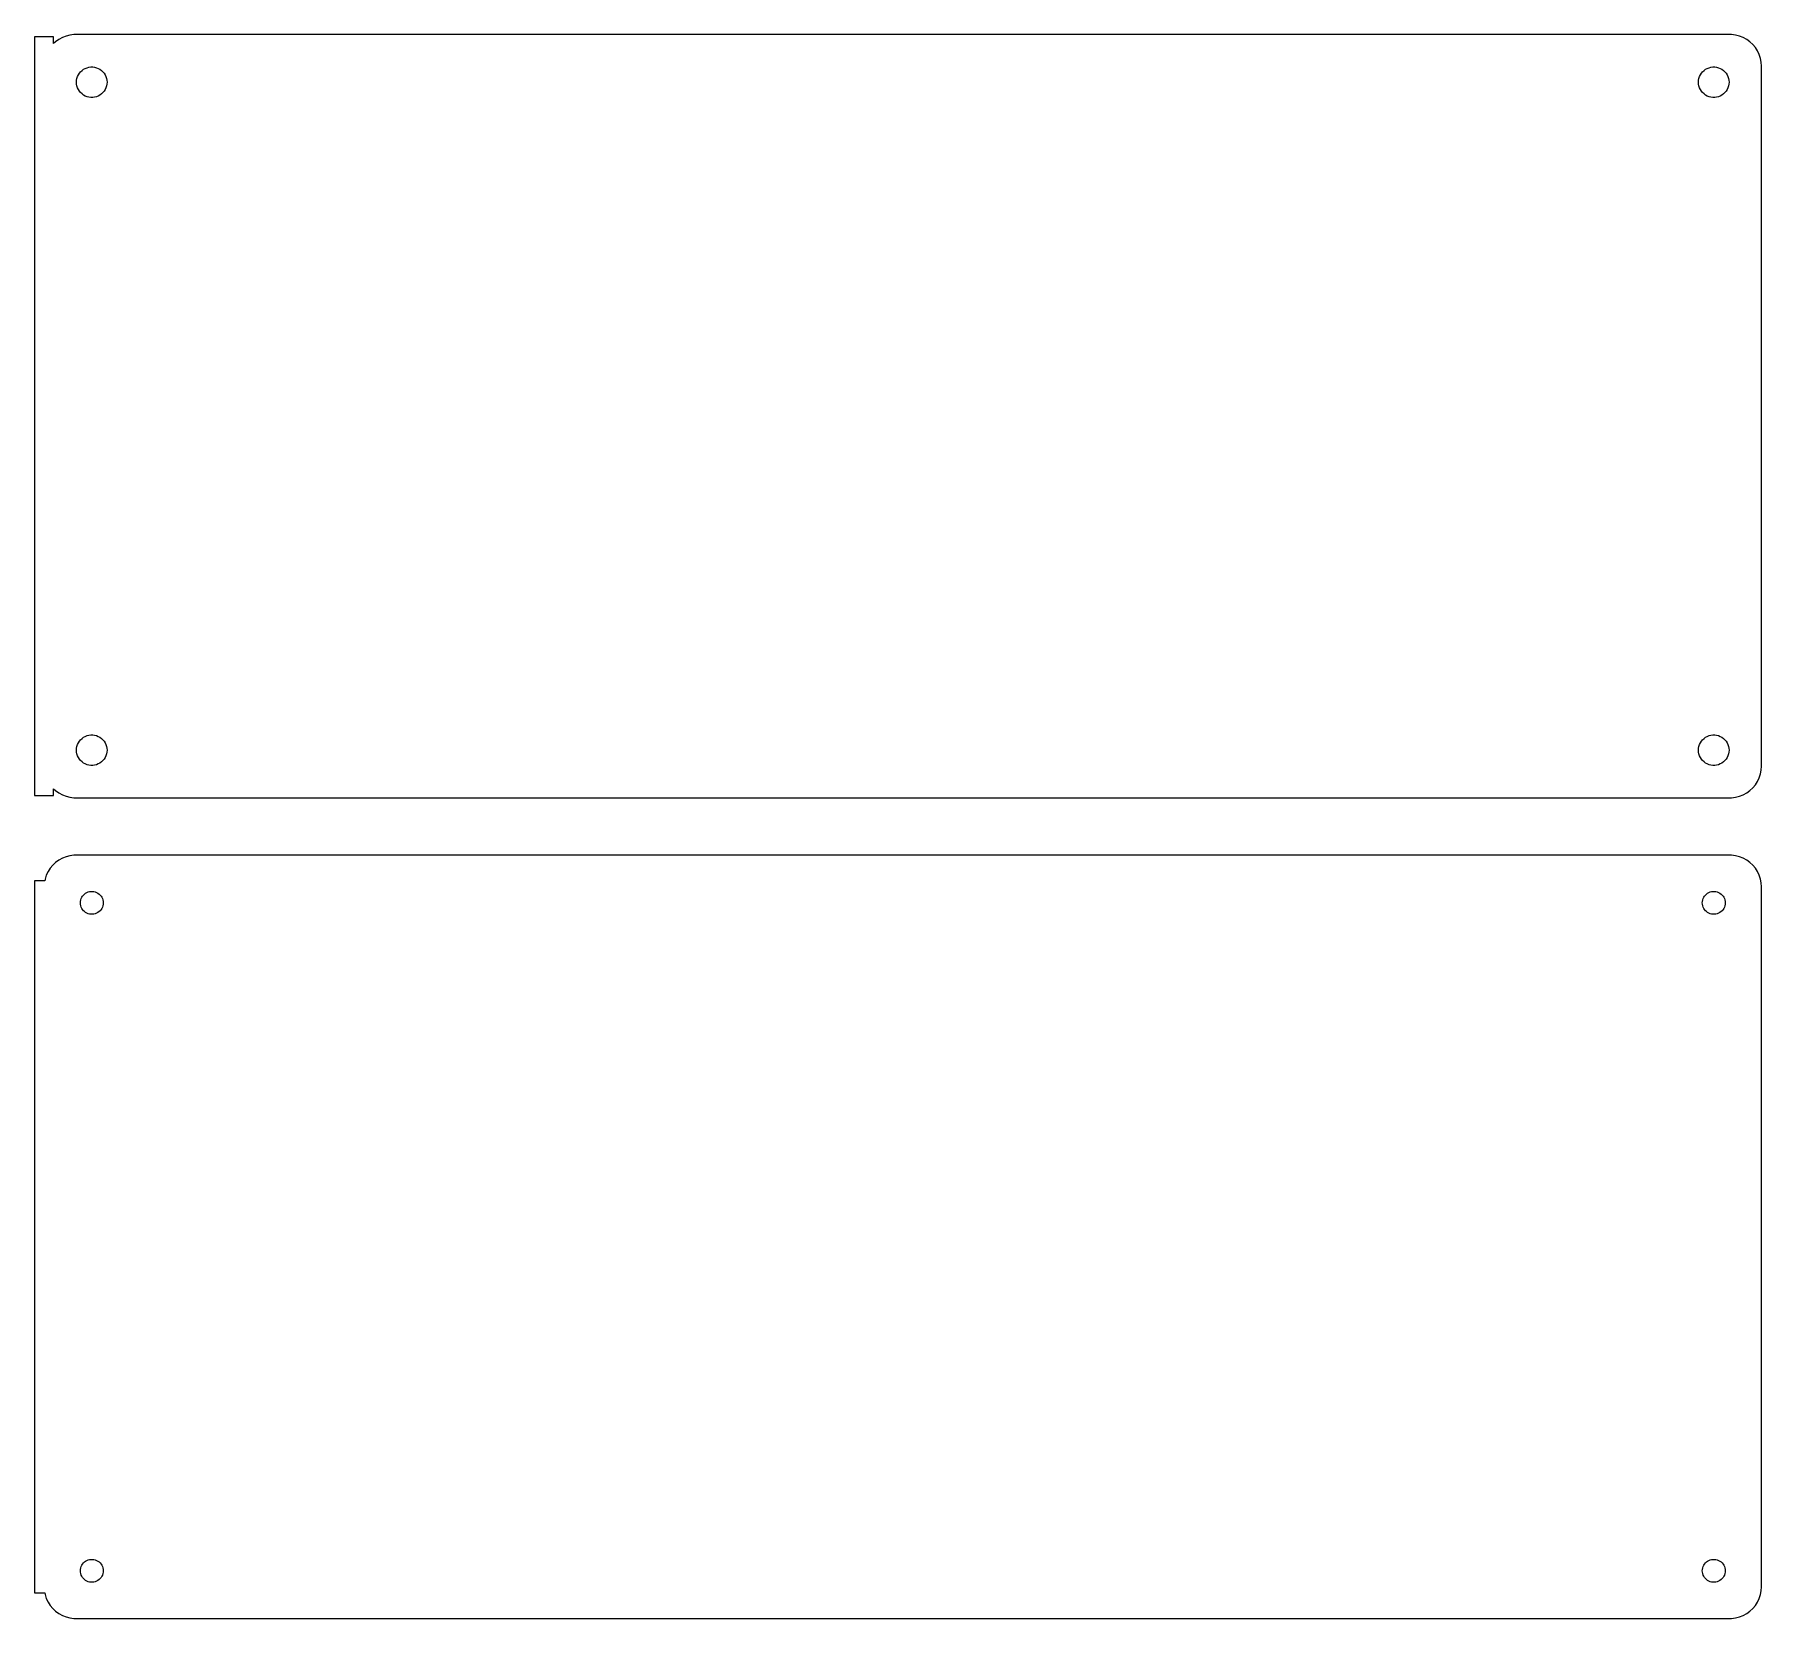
# Model space of a CAD drawing. Header units: metres. Extents: x -136 to 135, y 69 to 318.
import ezdxf

# ---------------------------------------------------------------- set-up
doc = ezdxf.new("R2010")
doc.units = ezdxf.units.M

msp = doc.modelspace()

# ---------------------------------------------------------------- linework, layer by layer
for p, q in [((-131.545, 317.755), (-132.129, 317.524)), ((-130.937, 317.911), (-131.545, 317.755)), ((-130.314, 317.99), (-130.937, 317.911)), ((130.314, 317.99), (-130.314, 317.99)), ((130.937, 317.911), (130.314, 317.99)), ((131.545, 317.755), (130.937, 317.911)), ((132.129, 317.524), (131.545, 317.755)), ((-133.5, 317.615), (-136.5, 317.615)), ((-136.5, 317.615), (-136.5, 198.385)), ((-133.5, 316.559), (-133.5, 317.615)), ((-133.187, 316.853), (-133.5, 316.559)), ((-132.679, 317.222), (-133.187, 316.853)), ((-132.129, 317.524), (-132.679, 317.222)), ((132.679, 317.222), (132.129, 317.524)), ((133.187, 316.853), (132.679, 317.222)), ((133.645, 316.423), (133.187, 316.853)), ((134.045, 315.939), (133.645, 316.423)), ((134.382, 315.409), (134.045, 315.939)), ((134.649, 314.841), (134.382, 315.409)), ((-129.25, 312.143), (-129.03, 312.349)), ((-129.03, 312.349), (-128.786, 312.526)), ((-128.786, 312.526), (-128.522, 312.672)), ((-128.522, 312.672), (-128.242, 312.783)), ((-128.242, 312.783), (-127.95, 312.857)), ((-127.95, 312.857), (-127.651, 312.895)), ((-127.651, 312.895), (-127.349, 312.895)), ((-127.349, 312.895), (-127.05, 312.857)), ((-127.05, 312.857), (-126.758, 312.783)), ((-126.758, 312.783), (-126.478, 312.672)), ((-126.478, 312.672), (-126.214, 312.526)), ((-126.214, 312.526), (-125.97, 312.349)), ((-125.97, 312.349), (-125.75, 312.143)), ((125.75, 312.143), (125.97, 312.349)), ((125.97, 312.349), (126.214, 312.526)), ((126.214, 312.526), (126.478, 312.672)), ((126.478, 312.672), (126.758, 312.783)), ((126.758, 312.783), (127.05, 312.857)), ((127.05, 312.857), (127.349, 312.895)), ((127.349, 312.895), (127.651, 312.895)), ((127.651, 312.895), (127.95, 312.857)), ((127.95, 312.857), (128.242, 312.783)), ((128.242, 312.783), (128.522, 312.672)), ((128.522, 312.672), (128.786, 312.526)), ((128.786, 312.526), (129.03, 312.349)), ((129.03, 312.349), (129.25, 312.143)), ((134.843, 314.243), (134.649, 314.841)), ((134.961, 313.627), (134.843, 314.243)), ((135, 313), (134.961, 313.627)), ((135, 203), (135, 313)), ((-129.9, 310.5), (-129.881, 310.801)), ((-129.881, 310.199), (-129.9, 310.5)), ((-129.881, 310.801), (-129.825, 311.097)), ((-129.825, 309.903), (-129.881, 310.199)), ((-129.825, 311.097), (-129.731, 311.383)), ((-129.731, 309.617), (-129.825, 309.903)), ((-129.731, 311.383), (-129.603, 311.656)), ((-129.603, 309.344), (-129.731, 309.617)), ((-129.603, 311.656), (-129.442, 311.911)), ((-129.442, 311.911), (-129.25, 312.143)), ((-125.75, 312.143), (-125.558, 311.911)), ((-125.558, 311.911), (-125.397, 311.656)), ((-125.397, 311.656), (-125.269, 311.383)), ((-125.269, 309.617), (-125.397, 309.344)), ((-125.269, 311.383), (-125.175, 311.097)), ((-125.175, 309.903), (-125.269, 309.617)), ((-125.175, 311.097), (-125.119, 310.801)), ((-125.119, 310.199), (-125.175, 309.903)), ((-125.119, 310.801), (-125.1, 310.5)), ((-125.1, 310.5), (-125.119, 310.199)), ((125.1, 310.5), (125.119, 310.801)), ((125.119, 310.199), (125.1, 310.5)), ((125.119, 310.801), (125.175, 311.097)), ((125.175, 309.903), (125.119, 310.199)), ((125.175, 311.097), (125.269, 311.383)), ((125.269, 309.617), (125.175, 309.903)), ((125.269, 311.383), (125.397, 311.656)), ((125.397, 309.344), (125.269, 309.617)), ((125.397, 311.656), (125.558, 311.911)), ((125.558, 311.911), (125.75, 312.143)), ((129.25, 312.143), (129.442, 311.911)), ((129.442, 311.911), (129.603, 311.656)), ((129.603, 311.656), (129.731, 311.383)), ((129.731, 309.617), (129.603, 309.344)), ((129.731, 311.383), (129.825, 311.097)), ((129.825, 309.903), (129.731, 309.617)), ((129.825, 311.097), (129.881, 310.801)), ((129.881, 310.199), (129.825, 309.903)), ((129.881, 310.801), (129.9, 310.5)), ((129.9, 310.5), (129.881, 310.199)), ((-129.442, 309.089), (-129.603, 309.344)), ((-129.25, 308.857), (-129.442, 309.089)), ((-129.03, 308.651), (-129.25, 308.857)), ((-128.786, 308.474), (-129.03, 308.651)), ((-128.522, 308.328), (-128.786, 308.474)), ((-128.242, 308.217), (-128.522, 308.328)), ((-127.95, 308.143), (-128.242, 308.217)), ((-127.651, 308.105), (-127.95, 308.143)), ((-127.349, 308.105), (-127.651, 308.105)), ((-127.05, 308.143), (-127.349, 308.105)), ((-126.758, 308.217), (-127.05, 308.143)), ((-126.478, 308.328), (-126.758, 308.217)), ((-126.214, 308.474), (-126.478, 308.328)), ((-125.97, 308.651), (-126.214, 308.474)), ((-125.75, 308.857), (-125.97, 308.651)), ((-125.558, 309.089), (-125.75, 308.857)), ((-125.397, 309.344), (-125.558, 309.089)), ((125.558, 309.089), (125.397, 309.344)), ((125.75, 308.857), (125.558, 309.089)), ((125.97, 308.651), (125.75, 308.857)), ((126.214, 308.474), (125.97, 308.651)), ((126.478, 308.328), (126.214, 308.474)), ((126.758, 308.217), (126.478, 308.328)), ((127.05, 308.143), (126.758, 308.217)), ((127.349, 308.105), (127.05, 308.143)), ((127.651, 308.105), (127.349, 308.105)), ((127.95, 308.143), (127.651, 308.105)), ((128.242, 308.217), (127.95, 308.143)), ((128.522, 308.328), (128.242, 308.217)), ((128.786, 308.474), (128.522, 308.328)), ((129.03, 308.651), (128.786, 308.474)), ((129.25, 308.857), (129.03, 308.651)), ((129.442, 309.089), (129.25, 308.857)), ((129.603, 309.344), (129.442, 309.089)), ((-129.825, 206.097), (-129.731, 206.383)), ((-129.731, 206.383), (-129.603, 206.656)), ((-129.603, 206.656), (-129.442, 206.911)), ((-129.442, 206.911), (-129.25, 207.143)), ((-129.25, 207.143), (-129.03, 207.349)), ((-129.03, 207.349), (-128.786, 207.526)), ((-128.786, 207.526), (-128.522, 207.672)), ((-128.522, 207.672), (-128.242, 207.783)), ((-128.242, 207.783), (-127.95, 207.857)), ((-127.95, 207.857), (-127.651, 207.895)), ((-127.651, 207.895), (-127.349, 207.895)), ((-127.349, 207.895), (-127.05, 207.857)), ((-127.05, 207.857), (-126.758, 207.783)), ((-126.758, 207.783), (-126.478, 207.672)), ((-126.478, 207.672), (-126.214, 207.526)), ((-126.214, 207.526), (-125.97, 207.349)), ((-125.97, 207.349), (-125.75, 207.143)), ((-125.75, 207.143), (-125.558, 206.911)), ((-125.558, 206.911), (-125.397, 206.656)), ((-125.397, 206.656), (-125.269, 206.383)), ((-125.269, 206.383), (-125.175, 206.097)), ((125.175, 206.097), (125.269, 206.383)), ((125.269, 206.383), (125.397, 206.656)), ((125.397, 206.656), (125.558, 206.911)), ((125.558, 206.911), (125.75, 207.143)), ((125.75, 207.143), (125.97, 207.349)), ((125.97, 207.349), (126.214, 207.526)), ((126.214, 207.526), (126.478, 207.672)), ((126.478, 207.672), (126.758, 207.783)), ((126.758, 207.783), (127.05, 207.857)), ((127.05, 207.857), (127.349, 207.895)), ((127.349, 207.895), (127.651, 207.895)), ((127.651, 207.895), (127.95, 207.857)), ((127.95, 207.857), (128.242, 207.783)), ((128.242, 207.783), (128.522, 207.672)), ((128.522, 207.672), (128.786, 207.526)), ((128.786, 207.526), (129.03, 207.349)), ((129.03, 207.349), (129.25, 207.143)), ((129.25, 207.143), (129.442, 206.911)), ((129.442, 206.911), (129.603, 206.656)), ((129.603, 206.656), (129.731, 206.383)), ((129.731, 206.383), (129.825, 206.097)), ((-129.9, 205.5), (-129.881, 205.801)), ((-129.881, 205.199), (-129.9, 205.5)), ((-129.881, 205.801), (-129.825, 206.097)), ((-129.825, 204.903), (-129.881, 205.199)), ((-129.731, 204.617), (-129.825, 204.903)), ((-129.603, 204.344), (-129.731, 204.617)), ((-129.442, 204.089), (-129.603, 204.344)), ((-129.25, 203.857), (-129.442, 204.089)), ((-129.03, 203.651), (-129.25, 203.857)), ((-128.786, 203.474), (-129.03, 203.651)), ((-125.97, 203.651), (-126.214, 203.474)), ((-125.75, 203.857), (-125.97, 203.651)), ((-125.558, 204.089), (-125.75, 203.857)), ((-125.397, 204.344), (-125.558, 204.089)), ((-125.269, 204.617), (-125.397, 204.344)), ((-125.175, 204.903), (-125.269, 204.617)), ((-125.175, 206.097), (-125.119, 205.801)), ((-125.119, 205.199), (-125.175, 204.903)), ((-125.119, 205.801), (-125.1, 205.5)), ((-125.1, 205.5), (-125.119, 205.199)), ((125.1, 205.5), (125.119, 205.801)), ((125.119, 205.199), (125.1, 205.5)), ((125.119, 205.801), (125.175, 206.097)), ((125.175, 204.903), (125.119, 205.199)), ((125.269, 204.617), (125.175, 204.903)), ((125.397, 204.344), (125.269, 204.617)), ((125.558, 204.089), (125.397, 204.344)), ((125.75, 203.857), (125.558, 204.089)), ((125.97, 203.651), (125.75, 203.857)), ((126.214, 203.474), (125.97, 203.651)), ((129.03, 203.651), (128.786, 203.474)), ((129.25, 203.857), (129.03, 203.651)), ((129.442, 204.089), (129.25, 203.857)), ((129.603, 204.344), (129.442, 204.089)), ((129.731, 204.617), (129.603, 204.344)), ((129.825, 204.903), (129.731, 204.617)), ((129.825, 206.097), (129.881, 205.801)), ((129.881, 205.199), (129.825, 204.903)), ((129.881, 205.801), (129.9, 205.5)), ((129.9, 205.5), (129.881, 205.199)), ((-128.522, 203.328), (-128.786, 203.474)), ((-128.242, 203.217), (-128.522, 203.328)), ((-127.95, 203.143), (-128.242, 203.217)), ((-127.651, 203.105), (-127.95, 203.143)), ((-127.349, 203.105), (-127.651, 203.105)), ((-127.05, 203.143), (-127.349, 203.105)), ((-126.758, 203.217), (-127.05, 203.143)), ((-126.478, 203.328), (-126.758, 203.217)), ((-126.214, 203.474), (-126.478, 203.328)), ((126.478, 203.328), (126.214, 203.474)), ((126.758, 203.217), (126.478, 203.328)), ((127.05, 203.143), (126.758, 203.217)), ((127.349, 203.105), (127.05, 203.143)), ((127.651, 203.105), (127.349, 203.105)), ((127.95, 203.143), (127.651, 203.105)), ((128.242, 203.217), (127.95, 203.143)), ((128.522, 203.328), (128.242, 203.217)), ((128.786, 203.474), (128.522, 203.328)), ((134.382, 200.591), (134.649, 201.159)), ((134.649, 201.159), (134.843, 201.757)), ((134.843, 201.757), (134.961, 202.373)), ((134.961, 202.373), (135, 203)), ((-136.5, 198.385), (-133.5, 198.385)), ((-133.5, 198.385), (-133.5, 199.441)), ((-133.5, 199.441), (-133.187, 199.147)), ((-133.187, 199.147), (-132.679, 198.778)), ((-132.679, 198.778), (-132.129, 198.476)), ((-132.129, 198.476), (-131.545, 198.245)), ((-131.545, 198.245), (-130.937, 198.089)), ((130.937, 198.089), (131.545, 198.245)), ((131.545, 198.245), (132.129, 198.476)), ((132.129, 198.476), (132.679, 198.778)), ((132.679, 198.778), (133.187, 199.147)), ((133.187, 199.147), (133.645, 199.577)), ((133.645, 199.577), (134.045, 200.061)), ((134.045, 200.061), (134.382, 200.591)), ((-130.937, 198.089), (-130.314, 198.01)), ((-130.314, 198.01), (130.314, 198.01)), ((130.314, 198.01), (130.937, 198.089)), ((-133.645, 187.423), (-134.045, 186.939)), ((-133.187, 187.853), (-133.645, 187.423)), ((-132.679, 188.222), (-133.187, 187.853)), ((-132.129, 188.524), (-132.679, 188.222)), ((-131.545, 188.755), (-132.129, 188.524)), ((-130.937, 188.911), (-131.545, 188.755)), ((-130.314, 188.99), (-130.937, 188.911)), ((130.314, 188.99), (-130.314, 188.99)), ((130.937, 188.911), (130.314, 188.99)), ((131.545, 188.755), (130.937, 188.911)), ((132.129, 188.524), (131.545, 188.755)), ((132.679, 188.222), (132.129, 188.524)), ((133.187, 187.853), (132.679, 188.222)), ((133.645, 187.423), (133.187, 187.853)), ((134.045, 186.939), (133.645, 187.423)), ((-134.9, 184.944), (-136.5, 184.944)), ((-136.5, 184.944), (-136.5, 73.0558)), ((-134.843, 185.243), (-134.9, 184.944)), ((-134.649, 185.841), (-134.843, 185.243)), ((-134.382, 186.409), (-134.649, 185.841)), ((-134.045, 186.939), (-134.382, 186.409)), ((134.382, 186.409), (134.045, 186.939)), ((134.649, 185.841), (134.382, 186.409)), ((134.843, 185.243), (134.649, 185.841)), ((134.961, 184.627), (134.843, 185.243)), ((135, 184), (134.961, 184.627)), ((-129.286, 181.726), (-129.243, 181.948)), ((-129.243, 181.948), (-129.174, 182.163)), ((-129.174, 182.163), (-129.077, 182.367)), ((-129.077, 182.367), (-128.956, 182.558)), ((-128.956, 182.558), (-128.812, 182.732)), ((-128.812, 182.732), (-128.647, 182.887)), ((-128.647, 182.887), (-128.464, 183.02)), ((-128.464, 183.02), (-128.266, 183.129)), ((-128.266, 183.129), (-128.056, 183.212)), ((-128.056, 183.212), (-127.837, 183.268)), ((-127.837, 183.268), (-127.613, 183.296)), ((-127.613, 183.296), (-127.387, 183.296)), ((-127.387, 183.296), (-127.163, 183.268)), ((-127.163, 183.268), (-126.944, 183.212)), ((-126.944, 183.212), (-126.734, 183.129)), ((-126.734, 183.129), (-126.536, 183.02)), ((-126.536, 183.02), (-126.353, 182.887)), ((-126.353, 182.887), (-126.188, 182.732)), ((-126.188, 182.732), (-126.044, 182.558)), ((-126.044, 182.558), (-125.923, 182.367)), ((-125.923, 182.367), (-125.826, 182.163)), ((-125.826, 182.163), (-125.757, 181.948)), ((-125.757, 181.948), (-125.714, 181.726)), ((125.714, 181.726), (125.757, 181.948)), ((125.757, 181.948), (125.826, 182.163)), ((125.826, 182.163), (125.923, 182.367)), ((125.923, 182.367), (126.044, 182.558)), ((126.044, 182.558), (126.188, 182.732)), ((126.188, 182.732), (126.353, 182.887)), ((126.353, 182.887), (126.536, 183.02)), ((126.536, 183.02), (126.734, 183.129)), ((126.734, 183.129), (126.944, 183.212)), ((126.944, 183.212), (127.163, 183.268)), ((127.163, 183.268), (127.387, 183.296)), ((127.387, 183.296), (127.613, 183.296)), ((127.613, 183.296), (127.837, 183.268)), ((127.837, 183.268), (128.056, 183.212)), ((128.056, 183.212), (128.266, 183.129)), ((128.266, 183.129), (128.464, 183.02)), ((128.464, 183.02), (128.647, 182.887)), ((128.647, 182.887), (128.812, 182.732)), ((128.812, 182.732), (128.956, 182.558)), ((128.956, 182.558), (129.077, 182.367)), ((129.077, 182.367), (129.174, 182.163)), ((129.174, 182.163), (129.243, 181.948)), ((129.243, 181.948), (129.286, 181.726)), ((135, 74), (135, 184)), ((-129.3, 181.5), (-129.286, 181.726)), ((-129.286, 181.274), (-129.3, 181.5)), ((-129.243, 181.052), (-129.286, 181.274)), ((-129.174, 180.837), (-129.243, 181.052)), ((-129.077, 180.633), (-129.174, 180.837)), ((-128.956, 180.442), (-129.077, 180.633)), ((-128.812, 180.268), (-128.956, 180.442)), ((-128.647, 180.113), (-128.812, 180.268)), ((-128.464, 179.98), (-128.647, 180.113)), ((-128.266, 179.871), (-128.464, 179.98)), ((-128.056, 179.788), (-128.266, 179.871)), ((-127.837, 179.732), (-128.056, 179.788)), ((-127.613, 179.704), (-127.837, 179.732)), ((-127.387, 179.704), (-127.613, 179.704)), ((-127.163, 179.732), (-127.387, 179.704)), ((-126.944, 179.788), (-127.163, 179.732)), ((-126.734, 179.871), (-126.944, 179.788)), ((-126.536, 179.98), (-126.734, 179.871)), ((-126.353, 180.113), (-126.536, 179.98)), ((-126.188, 180.268), (-126.353, 180.113)), ((-126.044, 180.442), (-126.188, 180.268)), ((-125.923, 180.633), (-126.044, 180.442)), ((-125.826, 180.837), (-125.923, 180.633)), ((-125.757, 181.052), (-125.826, 180.837)), ((-125.714, 181.274), (-125.757, 181.052)), ((-125.714, 181.726), (-125.7, 181.5)), ((-125.7, 181.5), (-125.714, 181.274)), ((125.7, 181.5), (125.714, 181.726)), ((125.714, 181.274), (125.7, 181.5)), ((125.757, 181.052), (125.714, 181.274)), ((125.826, 180.837), (125.757, 181.052)), ((125.923, 180.633), (125.826, 180.837)), ((126.044, 180.442), (125.923, 180.633)), ((126.188, 180.268), (126.044, 180.442)), ((126.353, 180.113), (126.188, 180.268)), ((126.536, 179.98), (126.353, 180.113)), ((126.734, 179.871), (126.536, 179.98)), ((126.944, 179.788), (126.734, 179.871)), ((127.163, 179.732), (126.944, 179.788)), ((127.387, 179.704), (127.163, 179.732)), ((127.613, 179.704), (127.387, 179.704)), ((127.837, 179.732), (127.613, 179.704)), ((128.056, 179.788), (127.837, 179.732)), ((128.266, 179.871), (128.056, 179.788)), ((128.464, 179.98), (128.266, 179.871)), ((128.647, 180.113), (128.464, 179.98)), ((128.812, 180.268), (128.647, 180.113)), ((128.956, 180.442), (128.812, 180.268)), ((129.077, 180.633), (128.956, 180.442)), ((129.174, 180.837), (129.077, 180.633)), ((129.243, 181.052), (129.174, 180.837)), ((129.286, 181.274), (129.243, 181.052)), ((129.286, 181.726), (129.3, 181.5)), ((129.3, 181.5), (129.286, 181.274)), ((-129.3, 76.5), (-129.286, 76.7256)), ((-129.286, 76.2744), (-129.3, 76.5)), ((-129.286, 76.7256), (-129.243, 76.9476)), ((-129.243, 76.0524), (-129.286, 76.2744)), ((-129.243, 76.9476), (-129.174, 77.1626)), ((-129.174, 75.8374), (-129.243, 76.0524)), ((-129.174, 77.1626), (-129.077, 77.3672)), ((-129.077, 77.3672), (-128.956, 77.558)), ((-128.956, 77.558), (-128.812, 77.7322)), ((-128.812, 77.7322), (-128.647, 77.8869)), ((-128.647, 77.8869), (-128.464, 78.0198)), ((-128.464, 78.0198), (-128.266, 78.1287)), ((-128.266, 78.1287), (-128.056, 78.2119)), ((-128.056, 78.2119), (-127.837, 78.2681)), ((-127.837, 78.2681), (-127.613, 78.2964)), ((-127.613, 78.2964), (-127.387, 78.2964)), ((-127.387, 78.2964), (-127.163, 78.2681)), ((-127.163, 78.2681), (-126.944, 78.2119)), ((-126.944, 78.2119), (-126.734, 78.1287)), ((-126.734, 78.1287), (-126.536, 78.0198)), ((-126.536, 78.0198), (-126.353, 77.8869)), ((-126.353, 77.8869), (-126.188, 77.7322)), ((-126.188, 77.7322), (-126.044, 77.558)), ((-126.044, 77.558), (-125.923, 77.3672)), ((-125.923, 77.3672), (-125.826, 77.1626)), ((-125.826, 77.1626), (-125.757, 76.9476)), ((-125.757, 76.0524), (-125.826, 75.8374)), ((-125.757, 76.9476), (-125.714, 76.7256)), ((-125.714, 76.2744), (-125.757, 76.0524)), ((-125.714, 76.7256), (-125.7, 76.5)), ((-125.7, 76.5), (-125.714, 76.2744)), ((125.7, 76.5), (125.714, 76.7256)), ((125.714, 76.2744), (125.7, 76.5)), ((125.714, 76.7256), (125.757, 76.9476)), ((125.757, 76.0524), (125.714, 76.2744)), ((125.757, 76.9476), (125.826, 77.1626)), ((125.826, 75.8374), (125.757, 76.0524)), ((125.826, 77.1626), (125.923, 77.3672)), ((125.923, 77.3672), (126.044, 77.558)), ((126.044, 77.558), (126.188, 77.7322)), ((126.188, 77.7322), (126.353, 77.8869)), ((126.353, 77.8869), (126.536, 78.0198)), ((126.536, 78.0198), (126.734, 78.1287)), ((126.734, 78.1287), (126.944, 78.2119)), ((126.944, 78.2119), (127.163, 78.2681)), ((127.163, 78.2681), (127.387, 78.2964)), ((127.387, 78.2964), (127.613, 78.2964)), ((127.613, 78.2964), (127.837, 78.2681)), ((127.837, 78.2681), (128.056, 78.2119)), ((128.056, 78.2119), (128.266, 78.1287)), ((128.266, 78.1287), (128.464, 78.0198)), ((128.464, 78.0198), (128.647, 77.8869)), ((128.647, 77.8869), (128.812, 77.7322)), ((128.812, 77.7322), (128.956, 77.558)), ((128.956, 77.558), (129.077, 77.3672)), ((129.077, 77.3672), (129.174, 77.1626)), ((129.174, 77.1626), (129.243, 76.9476)), ((129.243, 76.0524), (129.174, 75.8374)), ((129.243, 76.9476), (129.286, 76.7256)), ((129.286, 76.2744), (129.243, 76.0524)), ((129.286, 76.7256), (129.3, 76.5)), ((129.3, 76.5), (129.286, 76.2744)), ((-129.077, 75.6328), (-129.174, 75.8374)), ((-128.956, 75.442), (-129.077, 75.6328)), ((-128.812, 75.2678), (-128.956, 75.442)), ((-128.647, 75.1131), (-128.812, 75.2678)), ((-128.464, 74.9802), (-128.647, 75.1131)), ((-128.266, 74.8713), (-128.464, 74.9802)), ((-128.056, 74.7881), (-128.266, 74.8713)), ((-127.837, 74.7319), (-128.056, 74.7881)), ((-127.613, 74.7036), (-127.837, 74.7319)), ((-127.387, 74.7036), (-127.613, 74.7036)), ((-127.163, 74.7319), (-127.387, 74.7036)), ((-126.944, 74.7881), (-127.163, 74.7319)), ((-126.734, 74.8713), (-126.944, 74.7881)), ((-126.536, 74.9802), (-126.734, 74.8713)), ((-126.353, 75.1131), (-126.536, 74.9802)), ((-126.188, 75.2678), (-126.353, 75.1131)), ((-126.044, 75.442), (-126.188, 75.2678)), ((-125.923, 75.6328), (-126.044, 75.442)), ((-125.826, 75.8374), (-125.923, 75.6328)), ((125.923, 75.6328), (125.826, 75.8374)), ((126.044, 75.442), (125.923, 75.6328)), ((126.188, 75.2678), (126.044, 75.442)), ((126.353, 75.1131), (126.188, 75.2678)), ((126.536, 74.9802), (126.353, 75.1131)), ((126.734, 74.8713), (126.536, 74.9802)), ((126.944, 74.7881), (126.734, 74.8713)), ((127.163, 74.7319), (126.944, 74.7881)), ((127.387, 74.7036), (127.163, 74.7319)), ((127.613, 74.7036), (127.387, 74.7036)), ((127.837, 74.7319), (127.613, 74.7036)), ((128.056, 74.7881), (127.837, 74.7319)), ((128.266, 74.8713), (128.056, 74.7881)), ((128.464, 74.9802), (128.266, 74.8713)), ((128.647, 75.1131), (128.464, 74.9802)), ((128.812, 75.2678), (128.647, 75.1131)), ((128.956, 75.442), (128.812, 75.2678)), ((129.077, 75.6328), (128.956, 75.442)), ((129.174, 75.8374), (129.077, 75.6328)), ((134.843, 72.7566), (134.961, 73.3733)), ((134.961, 73.3733), (135, 74)), ((-136.5, 73.0558), (-134.9, 73.0558)), ((-134.9, 73.0558), (-134.843, 72.7566)), ((-134.843, 72.7566), (-134.649, 72.1594)), ((-134.649, 72.1594), (-134.382, 71.5912)), ((-134.382, 71.5912), (-134.045, 71.0611)), ((-134.045, 71.0611), (-133.645, 70.5773)), ((133.645, 70.5773), (134.045, 71.0611)), ((134.045, 71.0611), (134.382, 71.5912)), ((134.382, 71.5912), (134.649, 72.1594)), ((134.649, 72.1594), (134.843, 72.7566)), ((-133.645, 70.5773), (-133.187, 70.1474)), ((-133.187, 70.1474), (-132.679, 69.7784)), ((-132.679, 69.7784), (-132.129, 69.4759)), ((-132.129, 69.4759), (-131.545, 69.2447)), ((-131.545, 69.2447), (-130.937, 69.0886)), ((-130.937, 69.0886), (-130.314, 69.0099)), ((-130.314, 69.0099), (130.314, 69.0099)), ((130.314, 69.0099), (130.937, 69.0886)), ((130.937, 69.0886), (131.545, 69.2447)), ((131.545, 69.2447), (132.129, 69.4759)), ((132.129, 69.4759), (132.679, 69.7784)), ((132.679, 69.7784), (133.187, 70.1474)), ((133.187, 70.1474), (133.645, 70.5773))]:
    msp.add_line(p, q)

doc.saveas('drawing.dxf')
